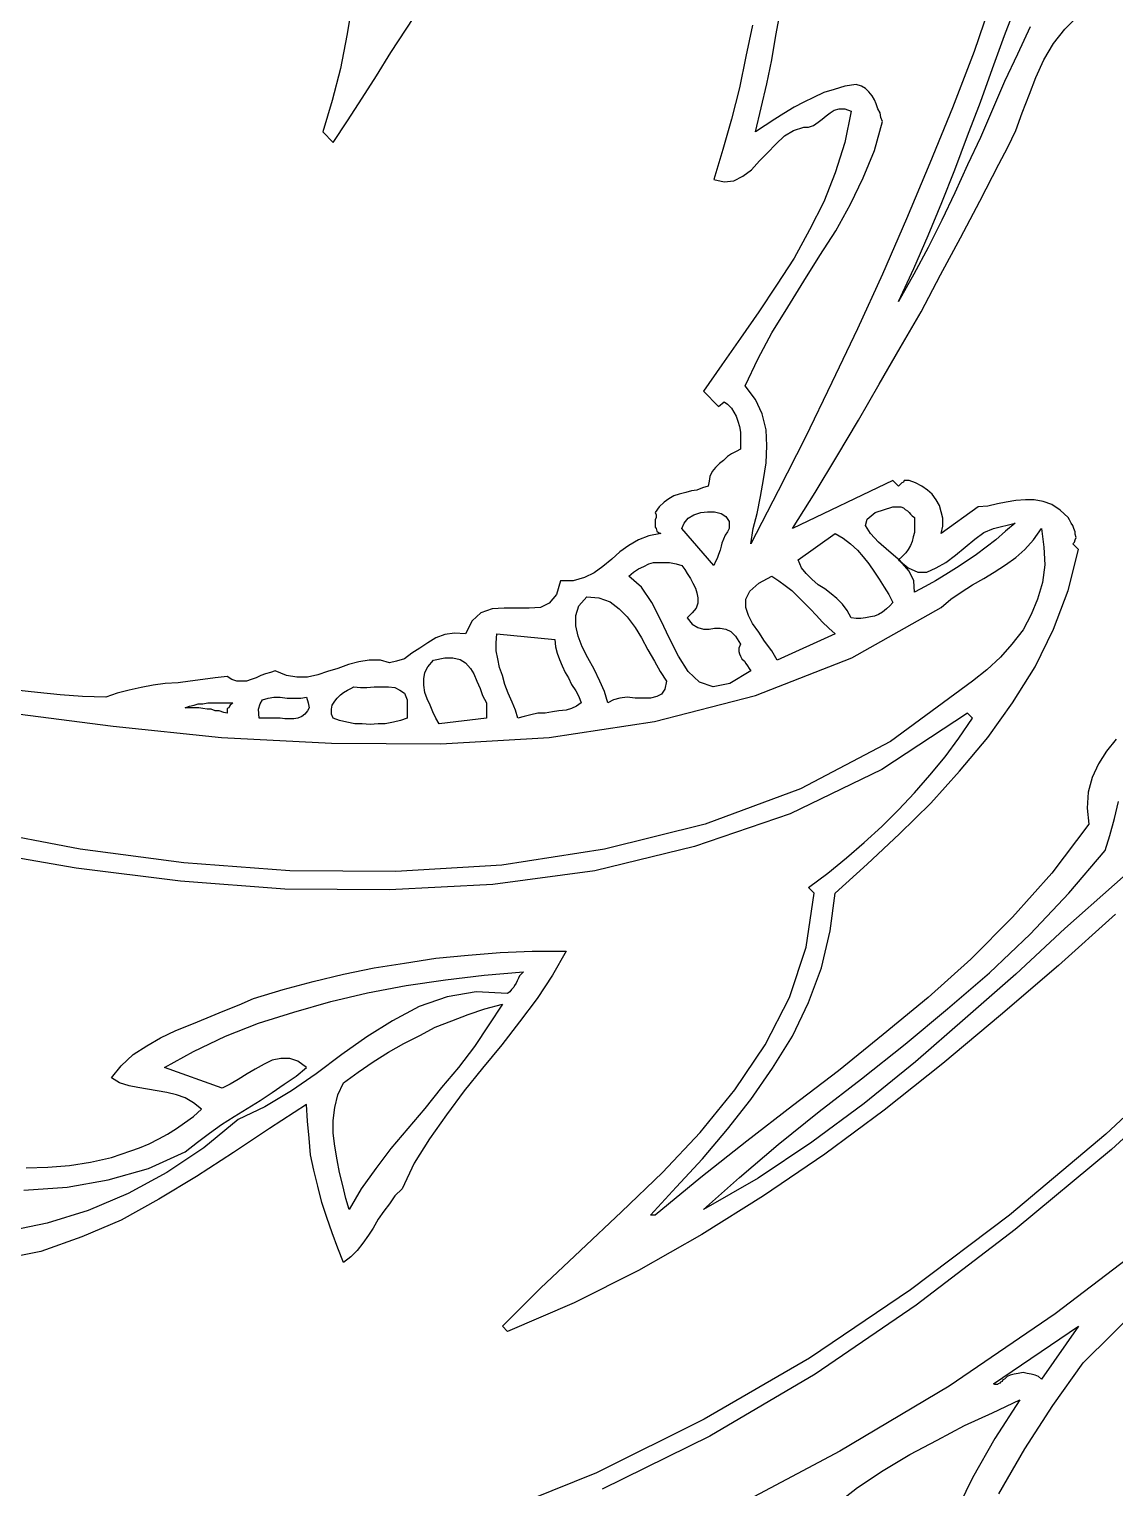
# Model space of a CAD drawing. Extents: x 0.03 to 7.3, y 0.03 to 7.17.
# Drawn here: x 4.082 to 5.433, y 1.292 to 3.108 of the extents above; entities that cross this region are included whole.
import ezdxf

# ---------------------------------------------------------------- set-up
doc = ezdxf.new("R2010")
doc.units = 0
doc.layers.add('1', color=7, linetype='Continuous')

msp = doc.modelspace()

# ---------------------------------------------------------------- linework, layer by layer
for points in [[(5.434, 2.006), (5.363, 1.942), (5.291, 1.88), (5.219, 1.82), (5.146, 1.762), (5.072, 1.707), (4.996, 1.655), (4.919, 1.607), (4.84, 1.562), (4.76, 1.522), (4.677, 1.486), (4.671, 1.493), (4.718, 1.54), (4.768, 1.587), (4.819, 1.635), (4.87, 1.684), (4.917, 1.734), (4.96, 1.787), (4.998, 1.843), (5.028, 1.902), (5.049, 1.965), (5.059, 2.032), (5.052, 2.039), (5.076, 2.057), (5.099, 2.076), (5.121, 2.095), (5.143, 2.115), (5.164, 2.136), (5.184, 2.157), (5.203, 2.179), (5.222, 2.202), (5.239, 2.225), (5.256, 2.25), (5.25, 2.256), (5.143, 2.186), (5.029, 2.131), (4.91, 2.09), (4.786, 2.06), (4.659, 2.043), (4.53, 2.036), (4.4, 2.037), (4.27, 2.047), (4.14, 2.063), (4.013, 2.085)], [(4.078, 1.69), (4.105, 1.691), (4.132, 1.693), (4.158, 1.697), (4.184, 1.703), (4.196, 1.707), (4.208, 1.711), (4.219, 1.715), (4.231, 1.72), (4.243, 1.726), (4.254, 1.732), (4.265, 1.739), (4.275, 1.746), (4.286, 1.754), (4.296, 1.763), (4.286, 1.771), (4.276, 1.777), (4.265, 1.781), (4.253, 1.784), (4.241, 1.786), (4.229, 1.788), (4.217, 1.79), (4.206, 1.792), (4.194, 1.796), (4.184, 1.802), (4.196, 1.817), (4.211, 1.831), (4.228, 1.842), (4.245, 1.852), (4.264, 1.861), (4.284, 1.869), (4.303, 1.877), (4.323, 1.885), (4.343, 1.893), (4.361, 1.901), (4.398, 1.912), (4.435, 1.922), (4.473, 1.931), (4.511, 1.939), (4.549, 1.945), (4.588, 1.951), (4.628, 1.955), (4.668, 1.958), (4.708, 1.96), (4.75, 1.96), (4.733, 1.93), (4.714, 1.901), (4.692, 1.872), (4.67, 1.843), (4.646, 1.814), (4.623, 1.786), (4.601, 1.756), (4.58, 1.726), (4.561, 1.696), (4.546, 1.664), (4.537, 1.655), (4.53, 1.645), (4.523, 1.636), (4.516, 1.626), (4.51, 1.615), (4.504, 1.606), (4.497, 1.596), (4.49, 1.587), (4.482, 1.579), (4.473, 1.572), (4.466, 1.59), (4.459, 1.609), (4.452, 1.628), (4.446, 1.647), (4.441, 1.667), (4.436, 1.687), (4.432, 1.706), (4.43, 1.727), (4.428, 1.748), (4.427, 1.769), (4.381, 1.739), (4.336, 1.709), (4.29, 1.679), (4.243, 1.651), (4.196, 1.625), (4.147, 1.604), (4.096, 1.586), (4.042, 1.575)], [(5.545, 1.819), (5.429, 1.713), (5.309, 1.613), (5.186, 1.519), (5.06, 1.433), (4.929, 1.356), (4.795, 1.29)]]:
    msp.add_lwpolyline(points)
at = {"layer": '1'}
for points in [[(5.282, 3.151), (5.258, 3.08), (5.231, 3.01), (5.203, 2.941), (5.174, 2.872), (5.144, 2.803), (5.113, 2.735), (5.081, 2.668), (5.048, 2.6), (5.014, 2.533), (4.98, 2.467), (4.983, 2.486), (4.988, 2.505), (4.992, 2.526), (4.996, 2.547), (4.999, 2.568), (5, 2.589), (4.999, 2.609), (4.994, 2.629), (4.986, 2.647), (4.973, 2.664), (4.989, 2.698), (5.006, 2.73), (5.026, 2.762), (5.046, 2.794), (5.066, 2.826), (5.086, 2.857), (5.104, 2.89), (5.12, 2.923), (5.134, 2.957), (5.144, 2.993), (5.142, 2.998), (5.141, 3.004), (5.138, 3.009), (5.136, 3.015), (5.134, 3.02), (5.131, 3.025), (5.127, 3.03), (5.123, 3.034), (5.118, 3.037), (5.111, 3.039), (5.097, 3.037), (5.084, 3.033), (5.071, 3.029), (5.058, 3.023), (5.046, 3.017), (5.034, 3.011), (5.021, 3.003), (5.01, 2.996), (4.998, 2.988), (4.986, 2.98), (4.993, 3.01), (5, 3.04), (5.006, 3.07), (5.011, 3.1), (5.017, 3.131)], [(4.484, 3.142), (4.477, 3.1), (4.469, 3.059), (4.459, 3.019), (4.447, 2.98), (4.46, 2.967), (4.478, 2.994), (4.496, 3.022), (4.514, 3.05), (4.532, 3.079), (4.551, 3.108), (4.57, 3.137)], [(5.328, 3.111), (5.312, 3.077), (5.296, 3.043), (5.281, 3.008), (5.266, 2.973), (5.25, 2.939), (5.234, 2.904), (5.218, 2.87), (5.201, 2.836), (5.183, 2.803), (5.164, 2.769), (5.183, 2.81), (5.201, 2.851), (5.218, 2.892), (5.234, 2.933), (5.25, 2.975), (5.266, 3.017), (5.281, 3.059), (5.296, 3.1), (5.312, 3.142)], [(4.982, 3.113), (4.974, 3.074), (4.966, 3.035), (4.956, 2.996), (4.945, 2.958), (4.934, 2.921), (4.947, 2.918), (4.959, 2.919), (4.97, 2.925), (4.981, 2.933), (4.991, 2.944), (5.001, 2.954), (5.011, 2.965), (5.022, 2.975), (5.033, 2.982), (5.046, 2.986), (5.052, 2.986), (5.058, 2.988), (5.064, 2.992), (5.069, 2.996), (5.074, 3), (5.079, 3.004), (5.084, 3.007), (5.09, 3.009), (5.097, 3.009), (5.105, 3.006), (5.097, 2.967), (5.085, 2.929), (5.071, 2.893), (5.053, 2.858), (5.034, 2.823), (5.012, 2.789), (4.99, 2.756), (4.967, 2.723), (4.944, 2.69), (4.921, 2.657), (4.94, 2.638), (4.947, 2.644), (4.951, 2.641), (4.956, 2.636), (4.959, 2.631), (4.962, 2.626), (4.964, 2.62), (4.966, 2.613), (4.967, 2.606), (4.967, 2.599), (4.967, 2.592), (4.967, 2.585), (4.962, 2.582), (4.956, 2.579), (4.951, 2.576), (4.946, 2.571), (4.941, 2.567), (4.936, 2.562), (4.932, 2.557), (4.929, 2.551), (4.928, 2.545), (4.927, 2.539), (4.92, 2.537), (4.913, 2.534), (4.906, 2.533), (4.899, 2.531), (4.891, 2.529), (4.884, 2.527), (4.878, 2.523), (4.872, 2.519), (4.866, 2.513), (4.861, 2.506), (4.862, 2.503), (4.862, 2.5), (4.861, 2.497), (4.861, 2.495), (4.861, 2.491), (4.861, 2.488), (4.862, 2.486), (4.863, 2.483), (4.865, 2.481), (4.868, 2.48), (4.853, 2.477), (4.84, 2.472), (4.828, 2.465), (4.817, 2.457), (4.807, 2.448), (4.796, 2.439), (4.785, 2.431), (4.773, 2.425), (4.759, 2.421), (4.743, 2.421), (4.738, 2.404), (4.729, 2.393), (4.718, 2.388), (4.704, 2.387), (4.689, 2.387), (4.673, 2.387), (4.658, 2.386), (4.644, 2.381), (4.633, 2.371), (4.625, 2.355), (4.611, 2.356), (4.599, 2.354), (4.588, 2.35), (4.578, 2.344), (4.568, 2.337), (4.558, 2.331), (4.549, 2.324), (4.539, 2.321), (4.53, 2.319), (4.519, 2.322), (4.505, 2.322), (4.492, 2.32), (4.479, 2.317), (4.466, 2.312), (4.453, 2.308), (4.441, 2.304), (4.428, 2.301), (4.415, 2.301), (4.402, 2.303), (4.388, 2.309), (4.382, 2.307), (4.376, 2.305), (4.37, 2.303), (4.364, 2.3), (4.358, 2.298), (4.352, 2.296), (4.346, 2.296), (4.34, 2.296), (4.334, 2.298), (4.328, 2.302), (4.313, 2.3), (4.298, 2.298), (4.282, 2.296), (4.267, 2.294), (4.251, 2.293), (4.236, 2.291), (4.221, 2.288), (4.206, 2.285), (4.191, 2.281), (4.177, 2.276), (4.148, 2.277), (4.12, 2.279), (4.092, 2.282), (4.065, 2.285)], [(5.435, 2.224), (5.423, 2.209), (5.413, 2.193), (5.405, 2.176), (5.4, 2.158), (5.399, 2.138), (5.401, 2.118), (5.355, 2.057), (5.306, 2.002), (5.254, 1.95), (5.201, 1.902), (5.145, 1.856), (5.089, 1.811), (5.032, 1.767), (4.975, 1.723), (4.918, 1.678), (4.861, 1.631), (4.855, 1.631), (4.887, 1.666), (4.92, 1.701), (4.951, 1.738), (4.98, 1.775), (5.007, 1.814), (5.032, 1.854), (5.052, 1.896), (5.068, 1.939), (5.079, 1.985), (5.085, 2.032), (5.125, 2.068), (5.165, 2.106), (5.204, 2.144), (5.24, 2.184), (5.275, 2.226), (5.306, 2.269), (5.334, 2.314), (5.357, 2.361), (5.375, 2.409), (5.388, 2.46), (5.381, 2.467), (5.383, 2.469), (5.384, 2.472), (5.385, 2.475), (5.384, 2.479), (5.384, 2.482), (5.382, 2.486), (5.381, 2.49), (5.379, 2.493), (5.377, 2.497), (5.375, 2.5), (5.365, 2.509), (5.355, 2.516), (5.344, 2.52), (5.333, 2.522), (5.322, 2.522), (5.31, 2.521), (5.298, 2.519), (5.287, 2.517), (5.275, 2.514), (5.263, 2.513), (5.217, 2.48), (5.219, 2.489), (5.219, 2.499), (5.217, 2.507), (5.215, 2.515), (5.211, 2.522), (5.206, 2.529), (5.2, 2.534), (5.193, 2.539), (5.185, 2.543), (5.177, 2.546), (5.175, 2.546), (5.173, 2.546), (5.171, 2.546), (5.17, 2.544), (5.168, 2.543), (5.167, 2.542), (5.165, 2.54), (5.164, 2.539), (5.157, 2.546), (5.032, 2.486), (5.06, 2.531), (5.087, 2.576), (5.114, 2.621), (5.14, 2.666), (5.166, 2.711), (5.192, 2.756), (5.216, 2.802), (5.241, 2.848), (5.265, 2.894), (5.289, 2.94), (5.3, 2.961), (5.31, 2.982), (5.318, 3.004), (5.327, 3.027), (5.335, 3.048), (5.345, 3.07), (5.357, 3.09), (5.371, 3.108), (5.387, 3.124)], [(4.953, 2.486), (4.951, 2.482), (4.948, 2.478), (4.946, 2.473), (4.944, 2.468), (4.943, 2.464), (4.942, 2.459), (4.94, 2.454), (4.938, 2.449), (4.936, 2.445), (4.934, 2.44), (4.894, 2.486), (4.897, 2.493), (4.902, 2.499), (4.909, 2.503), (4.918, 2.506), (4.926, 2.507), (4.935, 2.507), (4.943, 2.505), (4.949, 2.501), (4.953, 2.495), (4.953, 2.486)], [(5.184, 2.5), (5.184, 2.493), (5.184, 2.487), (5.184, 2.481), (5.182, 2.476), (5.181, 2.47), (5.179, 2.465), (5.176, 2.46), (5.173, 2.456), (5.168, 2.451), (5.164, 2.447), (5.176, 2.437), (5.188, 2.432), (5.199, 2.432), (5.211, 2.437), (5.223, 2.444), (5.235, 2.453), (5.247, 2.463), (5.259, 2.473), (5.27, 2.481), (5.282, 2.486), (5.309, 2.493), (5.297, 2.483), (5.285, 2.472), (5.273, 2.463), (5.261, 2.454), (5.248, 2.445), (5.236, 2.437), (5.223, 2.429), (5.21, 2.421), (5.197, 2.414), (5.184, 2.407), (5.183, 2.421), (5.177, 2.433), (5.166, 2.446), (5.152, 2.458), (5.139, 2.469), (5.129, 2.48), (5.123, 2.49), (5.125, 2.498), (5.135, 2.506), (5.157, 2.513), (5.161, 2.513), (5.164, 2.513), (5.167, 2.513), (5.17, 2.512), (5.172, 2.51), (5.175, 2.508), (5.177, 2.506), (5.179, 2.504), (5.181, 2.502), (5.184, 2.5)], [(4.054, 2.257), (4.186, 2.24), (4.321, 2.226), (4.458, 2.219), (4.594, 2.218), (4.729, 2.226), (4.86, 2.246), (4.986, 2.278), (5.106, 2.325), (5.217, 2.388), (5.229, 2.398), (5.242, 2.407), (5.256, 2.416), (5.27, 2.424), (5.283, 2.432), (5.297, 2.441), (5.31, 2.45), (5.321, 2.46), (5.332, 2.472), (5.342, 2.486), (5.345, 2.463), (5.346, 2.441), (5.343, 2.419), (5.337, 2.398), (5.329, 2.379), (5.319, 2.36), (5.305, 2.342), (5.291, 2.326), (5.274, 2.31), (5.256, 2.296)], [(5.157, 2.394), (5.153, 2.39), (5.149, 2.386), (5.144, 2.382), (5.139, 2.379), (5.134, 2.377), (5.129, 2.376), (5.123, 2.375), (5.117, 2.374), (5.111, 2.374), (5.105, 2.375), (5.1, 2.384), (5.094, 2.392), (5.087, 2.399), (5.08, 2.405), (5.072, 2.411), (5.064, 2.416), (5.056, 2.423), (5.049, 2.43), (5.043, 2.437), (5.039, 2.447), (5.085, 2.48), (5.095, 2.474), (5.104, 2.467), (5.113, 2.459), (5.12, 2.451), (5.127, 2.442), (5.134, 2.432), (5.14, 2.423), (5.146, 2.413), (5.152, 2.404), (5.157, 2.394)], [(4.894, 2.44), (4.898, 2.435), (4.901, 2.43), (4.905, 2.424), (4.908, 2.418), (4.911, 2.412), (4.913, 2.406), (4.914, 2.4), (4.914, 2.393), (4.912, 2.387), (4.907, 2.381), (4.901, 2.375), (4.907, 2.367), (4.914, 2.363), (4.921, 2.361), (4.928, 2.361), (4.935, 2.362), (4.942, 2.362), (4.949, 2.361), (4.955, 2.358), (4.961, 2.352), (4.967, 2.342), (4.965, 2.337), (4.965, 2.333), (4.966, 2.33), (4.967, 2.327), (4.969, 2.324), (4.972, 2.321), (4.974, 2.318), (4.976, 2.315), (4.978, 2.312), (4.98, 2.309), (4.954, 2.293), (4.933, 2.289), (4.916, 2.295), (4.902, 2.308), (4.89, 2.327), (4.879, 2.349), (4.868, 2.372), (4.857, 2.394), (4.844, 2.413), (4.828, 2.427), (4.834, 2.432), (4.84, 2.436), (4.847, 2.439), (4.853, 2.442), (4.859, 2.444), (4.866, 2.444), (4.872, 2.444), (4.879, 2.444), (4.887, 2.442), (4.894, 2.44)], [(5.085, 2.355), (5.013, 2.322), (5.006, 2.334), (4.997, 2.346), (4.99, 2.357), (4.982, 2.368), (4.977, 2.378), (4.974, 2.388), (4.974, 2.398), (4.979, 2.408), (4.99, 2.418), (5.006, 2.427), (5.015, 2.421), (5.023, 2.415), (5.031, 2.409), (5.039, 2.401), (5.047, 2.393), (5.054, 2.386), (5.062, 2.378), (5.069, 2.37), (5.077, 2.362), (5.085, 2.355)], [(4.875, 2.296), (4.873, 2.286), (4.869, 2.28), (4.863, 2.277), (4.855, 2.275), (4.846, 2.275), (4.836, 2.275), (4.826, 2.276), (4.817, 2.275), (4.809, 2.273), (4.802, 2.269), (4.798, 2.283), (4.792, 2.296), (4.785, 2.311), (4.777, 2.325), (4.77, 2.339), (4.765, 2.352), (4.762, 2.365), (4.762, 2.378), (4.766, 2.39), (4.776, 2.401), (4.791, 2.4), (4.805, 2.395), (4.816, 2.386), (4.826, 2.376), (4.836, 2.363), (4.844, 2.35), (4.852, 2.335), (4.86, 2.321), (4.867, 2.308), (4.875, 2.296)], [(4.736, 2.348), (4.737, 2.339), (4.739, 2.331), (4.742, 2.323), (4.745, 2.315), (4.749, 2.307), (4.753, 2.3), (4.757, 2.292), (4.762, 2.284), (4.766, 2.277), (4.769, 2.269), (4.763, 2.265), (4.757, 2.262), (4.75, 2.26), (4.741, 2.259), (4.733, 2.258), (4.724, 2.256), (4.715, 2.256), (4.706, 2.254), (4.698, 2.252), (4.69, 2.25), (4.687, 2.26), (4.683, 2.27), (4.678, 2.281), (4.674, 2.292), (4.671, 2.303), (4.667, 2.313), (4.665, 2.324), (4.663, 2.334), (4.663, 2.344), (4.664, 2.355), (4.736, 2.348)], [(4.651, 2.269), (4.651, 2.25), (4.592, 2.243), (4.588, 2.25), (4.584, 2.258), (4.581, 2.266), (4.577, 2.274), (4.574, 2.282), (4.573, 2.291), (4.573, 2.299), (4.574, 2.307), (4.578, 2.314), (4.585, 2.322), (4.599, 2.325), (4.609, 2.325), (4.618, 2.323), (4.625, 2.319), (4.631, 2.312), (4.635, 2.305), (4.639, 2.296), (4.643, 2.287), (4.646, 2.278), (4.651, 2.269)], [(5.256, 2.296), (5.154, 2.221), (5.042, 2.162), (4.923, 2.118), (4.798, 2.087), (4.67, 2.067), (4.538, 2.059), (4.406, 2.06), (4.274, 2.07), (4.145, 2.087), (4.019, 2.111)], [(4.552, 2.263), (4.552, 2.25), (4.544, 2.247), (4.535, 2.245), (4.525, 2.243), (4.516, 2.243), (4.506, 2.242), (4.496, 2.243), (4.487, 2.243), (4.477, 2.245), (4.468, 2.247), (4.46, 2.25), (4.458, 2.255), (4.458, 2.261), (4.459, 2.266), (4.462, 2.271), (4.465, 2.275), (4.469, 2.279), (4.473, 2.282), (4.478, 2.285), (4.482, 2.287), (4.486, 2.289), (4.494, 2.288), (4.502, 2.288), (4.511, 2.289), (4.52, 2.289), (4.529, 2.289), (4.537, 2.288), (4.543, 2.285), (4.549, 2.281), (4.552, 2.273), (4.552, 2.263)], [(4.427, 2.276), (4.429, 2.269), (4.43, 2.263), (4.428, 2.259), (4.425, 2.255), (4.421, 2.252), (4.416, 2.25), (4.411, 2.249), (4.405, 2.249), (4.4, 2.249), (4.394, 2.25), (4.368, 2.25), (4.367, 2.261), (4.369, 2.268), (4.372, 2.273), (4.379, 2.275), (4.386, 2.276), (4.394, 2.276), (4.403, 2.275), (4.412, 2.275), (4.42, 2.275), (4.427, 2.276)], [(4.335, 2.269), (4.334, 2.268), (4.332, 2.266), (4.331, 2.265), (4.33, 2.263), (4.328, 2.262), (4.328, 2.26), (4.328, 2.258), (4.328, 2.256), (4.324, 2.257), (4.318, 2.259), (4.313, 2.259), (4.308, 2.261), (4.303, 2.261), (4.298, 2.262), (4.293, 2.263), (4.287, 2.263), (4.282, 2.263), (4.276, 2.263), (4.281, 2.265), (4.287, 2.266), (4.292, 2.268), (4.298, 2.268), (4.304, 2.269), (4.31, 2.269), (4.317, 2.269), (4.323, 2.269), (4.329, 2.269), (4.335, 2.269)], [(5.495, 2.098), (5.433, 2.043), (5.371, 1.988), (5.31, 1.931), (5.247, 1.876), (5.185, 1.822), (5.121, 1.77), (5.056, 1.722), (4.989, 1.677), (4.921, 1.638), (4.966, 1.678), (5.014, 1.719), (5.065, 1.76), (5.118, 1.801), (5.172, 1.844), (5.225, 1.888), (5.277, 1.933), (5.328, 1.981), (5.376, 2.032), (5.421, 2.085), (5.427, 2.104), (5.433, 2.125), (5.438, 2.146)], [(4.075, 1.662), (4.129, 1.666), (4.18, 1.675), (4.23, 1.689), (4.276, 1.71), (4.291, 1.722), (4.306, 1.733), (4.321, 1.744), (4.337, 1.754), (4.353, 1.764), (4.369, 1.774), (4.384, 1.784), (4.399, 1.794), (4.414, 1.804), (4.427, 1.815), (4.416, 1.823), (4.406, 1.826), (4.395, 1.826), (4.384, 1.824), (4.374, 1.819), (4.363, 1.813), (4.353, 1.807), (4.342, 1.8), (4.332, 1.794), (4.322, 1.789), (4.25, 1.815), (4.286, 1.835), (4.326, 1.854), (4.367, 1.87), (4.411, 1.884), (4.457, 1.897), (4.503, 1.908), (4.551, 1.917), (4.6, 1.924), (4.648, 1.93), (4.697, 1.934), (4.694, 1.931), (4.692, 1.929), (4.691, 1.926), (4.689, 1.923), (4.688, 1.92), (4.686, 1.917), (4.685, 1.915), (4.682, 1.912), (4.68, 1.909), (4.677, 1.907), (4.638, 1.909), (4.602, 1.903), (4.567, 1.891), (4.534, 1.873), (4.502, 1.853), (4.471, 1.831), (4.439, 1.807), (4.408, 1.786), (4.375, 1.766), (4.342, 1.75), (4.299, 1.715), (4.253, 1.684), (4.205, 1.658), (4.155, 1.637), (4.104, 1.621), (4.05, 1.61)], [(4.48, 1.638), (4.476, 1.652), (4.472, 1.668), (4.468, 1.684), (4.465, 1.7), (4.462, 1.717), (4.46, 1.733), (4.46, 1.749), (4.462, 1.765), (4.466, 1.781), (4.473, 1.796), (4.491, 1.809), (4.51, 1.822), (4.529, 1.834), (4.548, 1.845), (4.568, 1.855), (4.587, 1.865), (4.608, 1.873), (4.628, 1.881), (4.649, 1.888), (4.671, 1.894), (4.654, 1.868), (4.636, 1.841), (4.616, 1.815), (4.595, 1.79), (4.574, 1.764), (4.553, 1.739), (4.532, 1.714), (4.513, 1.689), (4.495, 1.664), (4.48, 1.638)], [(5.538, 1.84), (5.422, 1.732), (5.302, 1.631), (5.179, 1.538), (5.053, 1.453), (4.922, 1.377), (4.788, 1.31), (4.649, 1.254)], [(5.486, 1.605), (5.359, 1.508), (5.227, 1.418), (5.091, 1.337), (4.951, 1.263), (4.808, 1.196), (4.664, 1.134), (4.519, 1.078), (4.43, 1.051), (4.339, 1.027), (4.247, 1.006), (4.154, 0.988), (4.06, 0.973), (3.964, 0.96), (3.867, 0.95), (3.77, 0.943), (3.671, 0.937), (3.572, 0.934), (3.416, 0.946), (3.262, 0.967), (3.113, 0.995), (2.966, 1.031), (2.822, 1.074), (2.681, 1.123)], [(5.289, 1.284), (5.321, 1.34), (5.356, 1.394), (5.394, 1.447), (5.5, 1.552)], [(5.342, 1.427), (5.338, 1.43), (5.334, 1.432), (5.329, 1.433), (5.324, 1.434), (5.319, 1.435), (5.313, 1.434), (5.308, 1.433), (5.303, 1.432), (5.299, 1.43), (5.296, 1.427), (5.294, 1.426), (5.293, 1.424), (5.291, 1.423), (5.29, 1.422), (5.288, 1.421), (5.287, 1.42), (5.284, 1.42), (5.282, 1.421), (5.388, 1.493), (5.342, 1.427)], [(5.082, 1.268), (5.113, 1.292), (5.145, 1.313), (5.178, 1.333), (5.212, 1.351), (5.246, 1.369), (5.281, 1.385), (5.315, 1.401), (5.284, 1.353), (5.256, 1.304), (5.231, 1.253)]]:
    msp.add_lwpolyline(points, dxfattribs=at)

doc.saveas('drawing.dxf')
